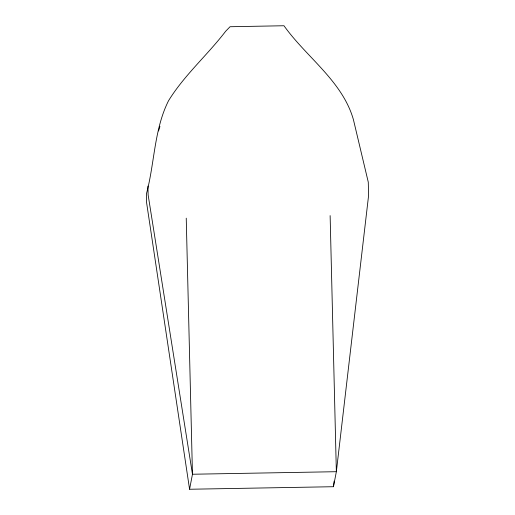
<?xml version="1.0" encoding="UTF-8"?>
<svg xmlns="http://www.w3.org/2000/svg" width="515" height="515" viewBox="0 0 515 515"><rect width="100%" height="100%" fill="white"/><g stroke="black" fill="none" stroke-linecap="round" stroke-linejoin="round"><path stroke-width="0.77" d="M333.463 486.714L336.353 471.701L368.598 195.462L368.277 182.168L353.419 119.641C342.43 81.055 306.354 57.217 283.984 25.75L230.057 26.729L225.66 31.248C207.494 55.021 184.248 75.184 168.527 100.747C154.017 129.613 154.68 163.229 146.402 193.955L146.614 202.807L189.572 489.25L333.463 486.714L334.126 481.126M189.572 489.25L192.462 474.238L186.237 218.167M158.549 130.952L159.933 126.49M330.128 215.624L336.353 471.701L192.462 474.238L148.133 194.908L147.921 186.057"/></g></svg>
